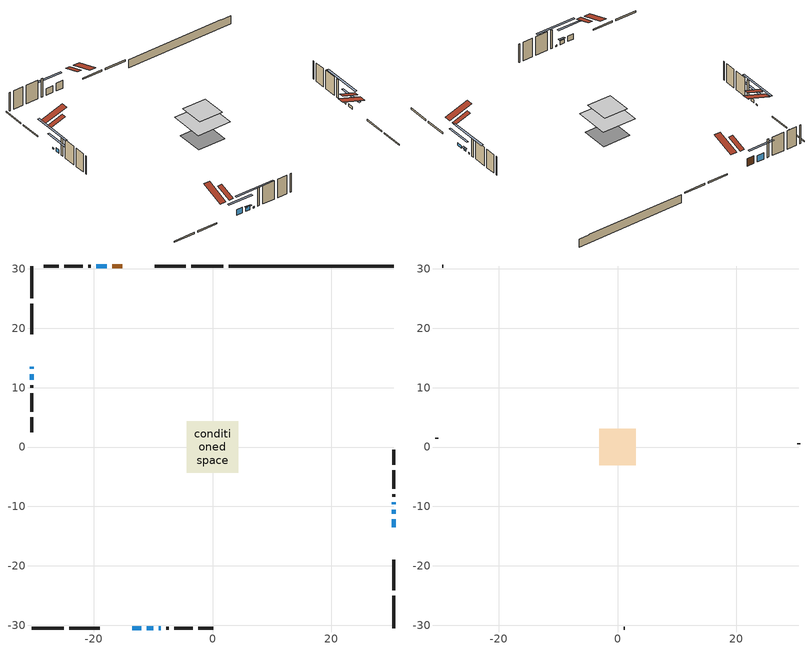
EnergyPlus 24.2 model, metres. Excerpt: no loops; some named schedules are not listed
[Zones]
conditioned space
 floor outside (Floor1 construction): -0.57,-0.57 -0.57,0.57 0.57,0.57 0.57,-0.57 z0.53
 floor adiabatic (AdiabaticFloorConstruction): -4.33,-4.33 -4.33,4.33 4.33,4.33 4.33,-4.33 z2.97
 floor foundation (Slab1 construction): -3.59,-3.35 -3.59,3.35 3.59,3.35 3.59,-3.35 z-1.68
 wall outside (RimJoist1 construction): 1.81,30.48 -3.59,30.48 / -30.48,-30.48 -25.08,-30.48 / -30.48,30.48 -30.48,25.08 / 30.48,-30.48 30.48,-25.08 z0.53:0.83
 wall outside (RimJoist2 construction): -4.52,30.48 -9.72,30.48 / -24.15,-30.48 -18.94,-30.48 / -30.48,24.15 -30.48,18.94 / 30.48,-24.15 30.48,-18.94 z0.53:0.83
 wall outside (AdiabaticWallConstruction 1): -15.16,30.48 -16.86,30.48 z0.53:2.56
 wall outside (AdiabaticWallConstruction): 30.48,-13.51 30.48,-12.17 z0.53:1.15; -30.48,13.51 -30.48,13.18 / 30.48,-9.63 30.48,-9.3 / -9.05,-30.48 -8.71,-30.48 z0.53:0.84; -17.79,30.48 -19.6,30.48 z0.53:2.22; -13.51,-30.48 -12,-30.48 z0.53:1.94; -30.48,12.26 -30.48,11.31 z0.53:1.41; 30.48,-11.25 30.48,-10.56 z0.53:1.18; -11.07,-30.48 -9.97,-30.48 z0.53:1.56
 wall outside (Wall1 construction): -20.53,30.48 -20.96,30.48 / -7.79,-30.48 -7.36,-30.48 / -30.48,10.38 -30.48,9.96 / 30.48,-8.38 30.48,-7.95 z0.53:5.41
 wall outside (Wall2 construction): -21.89,30.48 -24.96,30.48 / -6.43,-30.48 -3.36,-30.48 / -30.48,9.03 -30.48,5.95 / 30.48,-7.02 30.48,-3.94 z0.53:5.41
 wall outside (Wall3 construction): -25.89,30.48 -28.41,30.48 / -2.43,-30.48 0.09,-30.48 / -30.48,5.02 -30.48,2.51 / 30.48,-3.01 30.48,-0.5 z0.53:5.41
 wall foundation (FoundationWall1 construction): 2.74,30.48,-1.68 2.74,30.48,0.53 27.7,30.48,0.53 27.7,30.48,0.42 30.48,30.48,0.42 30.48,30.48,-1.68
 window (WindowConstruction): 30.48,-13.51 30.48,-12.17 z0.53:1.15
 window (WindowConstruction 8): -30.48,13.51 -30.48,13.18 z0.53:0.83
 window (WindowConstruction 1): -17.79,30.48 -19.6,30.48 z0.53:2.22
 window (WindowConstruction 2): -13.51,-30.48 -12,-30.48 z0.53:1.94
 window (WindowConstruction 3): -30.48,12.25 -30.48,11.31 z0.53:1.41
 window (WindowConstruction 4): 30.48,-11.25 30.48,-10.56 z0.53:1.17
 window (WindowConstruction 5): -11.07,-30.48 -9.97,-30.48 z0.53:1.56
 window (WindowConstruction 6): 30.48,-9.63 30.48,-9.3 z0.53:0.83
 window (WindowConstruction 7): -9.04,-30.48 -8.72,-30.48 z0.53:0.83
 door (Door): -15.16,30.48 -16.86,30.48 z0.53:2.56
 ceiling adiabatic (AdiabaticFloorConstruction): 4.33,-4.33 4.33,4.33 -4.33,4.33 -4.33,-4.33 z2.97
 roof outside (Roof2 construction): -14.23,30.48,5.41 -14.23,26.37,6.78 -13.14,26.37,6.78 -13.14,30.48,5.41; -14.44,-30.48,5.41 -14.44,-26.37,6.78 -15.52,-26.37,6.78 -15.52,-30.48,5.41; -30.48,14.44,5.41 -26.37,14.44,6.78 -26.37,15.52,6.78 -30.48,15.52,5.41; 30.48,-14.44,5.41 26.37,-14.44,6.78 26.37,-15.52,6.78 30.48,-15.52,5.41
attic - vented
 floor to conditioned space (Floor2 construction Reversed): -3.05,-3.05 -3.05,3.05 3.05,3.05 3.05,-3.05 z5.41
 wall outside (Wall4 construction): -29.33,30.48 -29.55,30.48 / 1.02,-30.48 1.23,-30.48 / -30.48,1.58 -30.48,1.37 / 30.48,0.43 30.48,0.64 z0.53:5.41
 roof outside (Roof1 construction): -12.22,30.48,5.41 -12.22,24.54,7.39 -10.65,24.54,7.39 -10.65,30.48,5.41; -16.45,-30.48,5.41 -16.45,-24.54,7.39 -18.02,-24.54,7.39 -18.02,-30.48,5.41; -30.48,16.45,5.41 -24.54,16.45,7.39 -24.54,18.02,7.39 -30.48,18.02,5.41; 30.48,-16.45,5.41 24.54,-16.45,7.39 24.54,-18.02,7.39 30.48,-18.02,5.41
shading: 30.48,-9.68 30.48,-16 30.89,-16 30.89,-9.68 z3.64; -30.48,8.26 -30.48,18.44 -30.89,18.44 -30.89,8.26 z5.76; -22.09,30.48 -15.3,30.48 -15.3,30.89 -22.09,30.89 z4.71; -9.51,-30.48 -16,-30.48 -16,-30.89 -9.51,-30.89 z4.43; -30.48,8.82 -30.48,14.75 -30.89,14.75 -30.89,8.82 z3.9; 30.48,-10.36 30.48,-11.45 30.89,-11.45 30.89,-10.36 z1.37; -9.77,-30.48 -11.27,-30.48 -11.27,-30.89 -9.77,-30.89 z1.76; 30.48,-4.38 30.48,-14.56 30.89,-14.56 30.89,-4.38 z5.76; -3.79,-30.48 -13.97,-30.48 -13.97,-30.89 -3.79,-30.89 z5.76
[Building]
Building 1: Terrain=Suburbs
[Site:Location]
Winnipeg Intl AP_MB: Latitude {deg}=49.91; Longitude {deg}=-97.24; Time Zone {hr}=-6; Elevation {m}=239; Keep Site Location Information=Yes
[Site:GroundTemperature:Shallow]
-2.46526, -5.11642, -5.32873, -4.07063, 0.979979, 6.00706, 10.3653, 13.1261, 13.3606, 11.1152, 6.8681, 1.99523
[Site:WaterMainsTemperature]
Calculation Method=Schedule; Temperature Schedule=mains temperature schedule
[Material] Roughness=Rough; Thermal Absorptance=0.9
Name | Thickness {m} | Conductivity {W/m-K} | Density {kg/m3} | Specific Heat {J/kg-K} | Solar Absorptance | Visible Absorptance
asphalt or fiberglass shingles | 0.00635 | 0.162714 | 1121.4 | 1465.45 | 0.84 | 0.84
ceiling stud and cavity | 0.1397 | 0.817882 | 65.682 | 1177.47 | 0.7 | 0.7
concrete 4.0 in. | 0.1016 | 1.803125 | 2242.8 | 837.4 | 0.7 | 0.7
concrete 8.0 in. | 0.2032 | 1.803125 | 2242.8 | 837.4 | 0.7 | 0.7
door material | 0.04445 | 0.0451087 | 512.64 | 1214.23 | 0.7 | 0.7
exterior vertical ins | 0.000878716 | 0.029427 | 32.04 | 1214.23 | 0.7 | 0.7
floor covering | 0.0127 | 0.0433444 | 54.468 | 1339.84 | 0.6 | 0.6
floor rigid ins; wall rigid ins | 0.512978 | 0.029427 | 32.04 | 1214.23 | 0.7 | 0.7
floor stud and cavity | 0.1397 | 0.0915929 | 92.3553 | 1139.71 | 0.7 | 0.7
floor stud and cavity 1 | 0.1397 | 1.75129 | 37.0049 | 1207.88 | 0.7 | 0.7
furniture material conditioned space 1 | 0.1524 | 0.115458 | 640.8 | 1214.23 | 0.6 | 0.6
gypsum board | 0.0127 | 0.160291 | 801 | 837.4 | 0.6 | 0.6
gypsum board 1 | 0.0127 | 0.160291 | 801 | 837.4 | 0.7 | 0.7
osb sheathing 0.5 in. | 0.0127 | 0.115458 | 512.64 | 1214.23 | 0.7 | 0.7
osb sheathing 0.75 in. | 0.01905 | 0.115458 | 512.64 | 1214.23 | 0.7 | 0.7
osb sheathing 2.0 in. | 0.0508 | 0.115458 | 512.64 | 1214.23 | 0.7 | 0.7
rim joist stud and cavity | 0.0508 | 0.0452492 | 125.044 | 1163.47 | 0.6 | 0.6
rim joist stud and cavity 1 | 0.0508 | 0.648972 | 50.32683 | 1063.81 | 0.6 | 0.6
roof stud and cavity | 0.2032 | 0.171272 | 78.34581 | 1123.46 | 0.7 | 0.7
wall stud and cavity | 0.1397 | 0.118593 | 139.0536 | 1170.24 | 0.7 | 0.7
wall stud and cavity 1 | 0.1397 | 0.113503 | 139.0536 | 1170.24 | 0.7 | 0.7
wall stud and cavity 2 | 0.1397 | 0.114817 | 139.0536 | 1170.24 | 0.7 | 0.7
wall stud and cavity 3 | 0.0889 | 6.9971 | 50.32683 | 1063.81 | 0.6 | 0.6
wall stud and cavity 4 | 0.0889 | 0.380278 | 52.3479 | 1209.89 | 0.7 | 0.7
wall stud and cavity 5 | 0.0889 | 0.391764 | 83.0341 | 1211.67 | 0.7 | 0.7
wood siding | 0.0254 | 0.102417 | 544.68 | 1172.36 | 0.4 | 0.4
wood siding 1 | 0.00254 | 0.102417 | 544.68 | 1172.36 | 0.4 | 0.4
wood siding 2; wood siding 3; wood siding 4 | 0.0254 | 0.102417 | 544.68 | 1172.36 | 0.7 | 0.7
[WindowMaterial:SimpleGlazingSystem]
Name | U-Factor {W/m2-K} | Solar Heat Gain Coefficient
WindowMaterial | 2.99401 | 0.59
WindowMaterial 1 | 2.890102 | 0.69
WindowMaterial 2 | 3.53342 | 0.71
WindowMaterial 3 | 2.95029 | 0.64
WindowMaterial 4 | 2.989467 | 0.59
WindowMaterial 5 | 3.78893 | 0.69
WindowMaterial 6 | 5.75352 | 0.53
[Construction]
AdiabaticFloorConstruction: floor stud and cavity 1, floor rigid ins, osb sheathing 0.75 in., floor covering
AdiabaticWallConstruction: wood siding 3, wall rigid ins, wall stud and cavity 4, gypsum board
AdiabaticWallConstruction 1: wood siding 4, wall rigid ins, wall stud and cavity 4, gypsum board
Door: door material
Floor1 construction: floor stud and cavity, osb sheathing 0.75 in., floor covering
Floor2 construction Reversed: gypsum board, ceiling stud and cavity
FoundationWall1 construction: concrete 8.0 in., gypsum board 1
furniture construction conditioned space 1: furniture material conditioned space 1
PartitionWallConstruction: gypsum board, wall stud and cavity 5, gypsum board
RimJoist1 construction: wood siding 2, osb sheathing 2.0 in., rim joist stud and cavity
RimJoist2 construction: wood siding 2, rim joist stud and cavity 1
Roof1 construction: asphalt or fiberglass shingles
Roof2 construction: asphalt or fiberglass shingles, osb sheathing 0.75 in., roof stud and cavity, gypsum board
Slab1 construction: concrete 4.0 in.
Wall1 construction: wood siding, osb sheathing 0.5 in., wall stud and cavity, gypsum board
Wall2 construction: wood siding, osb sheathing 0.5 in., wall stud and cavity 1, gypsum board
Wall3 construction: wood siding, osb sheathing 0.5 in., wall stud and cavity 2, gypsum board
Wall4 construction: wood siding 1, wall stud and cavity 3
WindowConstruction: WindowMaterial
WindowConstruction 1: WindowMaterial 1
WindowConstruction 2: WindowMaterial 2
WindowConstruction 3: WindowMaterial 3
WindowConstruction 4: WindowMaterial 4
WindowConstruction 5: WindowMaterial 5
WindowConstruction 6; WindowConstruction 7; WindowConstruction 8: WindowMaterial 6
[Zone] Multiplier=1; Part of Total Floor Area=Yes
Name | Volume {m3}
attic - vented | 11.9388
conditioned space | 307.7
[Space]
Name | Zone | Volume {m3}
attic - vented 1 | attic - vented | 11.9388
conditioned space 1 | conditioned space | 307.7
[ZoneInfiltration:EffectiveLeakageArea]
infil attic - vented 1: Zone or Space=attic - vented 1; Schedule=Always On Discrete; Effective Air Leakage Area {cm2}=1238.67; Stack Coefficient=0.00047675; Wind Coefficient=1.47525e-05
[ZoneMixing]
whole house fan mix: Zone or Space=attic - vented; Schedule=Always On Continuous; Design Flow Rate Calculation Method=Flow/Zone; Design Flow Rate {m3/s}=0; Source Zone or Space=conditioned space
[SurfaceProperty:ExposedFoundationPerimeter]
Slab1: Exposed Perimeter Calculation Method=TotalExposedPerimeter; Total Exposed Perimeter {m}=27.738
[InternalMass] Zone or ZoneList=conditioned space; Space or SpaceList=conditioned space 1
Name | Construction | Surface Area {m2}
furniture mass conditioned space 1 | furniture construction conditioned space 1 | 49.7318
partition wall mass | PartitionWallConstruction | 124.329
[Lights]
interior lighting: Zone or ZoneList or Space or SpaceList=conditioned space 1; Schedule=interior lighting schedule; Design Level Calculation Method=LightingLevel; Lighting Level {W}=343.2; Return Air Fraction=0; Fraction Radiant=0.6; Fraction Visible=0.2; Fraction Replaceable=1
[People]
occupants: Zone or ZoneList or Space or SpaceList=conditioned space 1; Number of People Schedule=occupants schedule; Number of People Calculation Method=People; Number of People=3; Fraction Radiant=0.314171; Sensible Heat Fraction=0.56303; Activity Level Schedule=occupants activity schedule; Carbon Dioxide Generation Rate {m3/s-W}=0; Enable ASHRAE 55 Comfort Warnings=No; Mean Radiant Temperature Calculation Type=EnclosureAveraged
[ElectricEquipment] Zone or ZoneList or Space or SpaceList=conditioned space 1; Design Level Calculation Method=EquipmentLevel
Name | Schedule | Design Level {W} | Fraction Latent | Fraction Radiant | Fraction Lost
clothes dryer | clothes dryer schedule | 140.772 | 0.015 | 0.081 | 0.85
clothes washer | clothes washer schedule | 32.1985 | 0.03 | 0.162 | 0.7
cooking range | cooking range schedule | 215.147 | 0.08 | 0.432 | 0.2
dishwasher | dishwasher schedule | 66.8632 | 0.3 | 0.18 | 0.4
fridge | fridge schedule | 72.9452 | 0 | 0.6 | 0
mech vent house fan | mech vent house fan schedule | 10 | 0 | 0 | 1
mech vent house fan cfis | mech vent house fan cfis schedule | 0 | 0 | 0 | 0
misc plug loads | misc plug loads schedule | 494.7 | 0.045 | 0.513 | 0.1
whole house fan | Always On Discrete | 0 | 0 | 0 | 1
[OtherEquipment] Zone or ZoneList or Space or SpaceList=conditioned space 1; Design Level Calculation Method=EquipmentLevel
Name | Fuel Type | Schedule | Design Level {W} | Fraction Latent | Fraction Radiant | Fraction Lost
clothes dryer 1 | Electricity | clothes dryer schedule | 0 | 0.015 | 0.081 | 0.85
cooking range 1 | Electricity | cooking range schedule | 0 | 0.08 | 0.432 | 0.2
general water use latent | None | general water use schedule | 62.594 | 1 | 0 | 0
general water use sensible | None | general water use schedule | -61.6891 | 0 | 0.6 | 0
mech vent house fan latent load | None | Always On Discrete | 0 | 1 | 0 | 0
mech vent house fan sensible load | None | Always On Discrete | 0 | 0 | 0 | 0
water heater energy adjustment1 | Electricity | Always On Discrete | 0.01 | 0 | 0 | 1
[ZoneInfiltration:DesignFlowRate] Zone or ZoneList or Space or SpaceList=conditioned space 1; Schedule=Always On Discrete; Design Flow Rate Calculation Method=Flow/Zone; Design Flow Rate {m3/s}=0
infil flow; natural vent flow; whole house fan flow
[AvailabilityManager:Scheduled]
central ac and furnace airloop Availability Manager: Schedule=Always On Discrete
[Foundation:Kiva]
Foundation Kiva 1: Initial Indoor Air Temperature {C}=21; Wall Height Above Grade {m}=0.530017; Wall Depth Below Slab {m}=0.2032; Custom Block Material Name 1=exterior vertical ins; Custom Block Depth 1 {m}=2.21001; Custom Block X Position 1 {m}=0.2159; Custom Block Z Position 1 {m}=0
[Foundation:Kiva:Settings]
Soil Conductivity {W/m-K}=0.849921; Soil Density {kg/m3}=1842.3; Soil Specific Heat {J/kg-K}=418.7; Ground Solar Absorptivity=0.9; Ground Thermal Absorptivity=0.9; Ground Surface Roughness {m}=0.03; Far-Field Width {m}=40; Deep-Ground Boundary Condition=ZeroFlux; Deep-Ground Depth {m}=40; Minimum Cell Dimension {m}=0.2; Maximum Cell Growth Coefficient=3; Simulation Timestep=Timestep
[Exterior:Lights]
exterior lighting: Schedule=exterior lighting schedule; Design Level {W}=75.6
[EnergyManagementSystem:GlobalVariable]
central_ac_and_furnace_airloop_Fan_RTF
infil_program_Qfan
infil_program_Qinf
natural_vent_program_Qnv
natural_vent_program_Qwhf
[EnergyManagementSystem:Sensor]
Name | Output:Variable or Output:Meter Index Key | Output:Variable or Output:Meter
airflow_gain | infil flow | Infiltration Sensible Heat Gain Energy
airflow_gain_1 | natural vent flow | Infiltration Sensible Heat Gain Energy
airflow_gain_2 | whole house fan flow | Infiltration Sensible Heat Gain Energy
airflow_loss | infil flow | Infiltration Sensible Heat Loss Energy
airflow_loss_1 | natural vent flow | Infiltration Sensible Heat Loss Energy
airflow_loss_2 | whole house fan flow | Infiltration Sensible Heat Loss Energy
clg_load_cond |  | Cooling:EnergyTransfer:Zone:CONDITIONED SPACE
clg_sp_s; clg_sp_s_1 | cooling setpoint | Schedule Value
clothes_dryer_exhaust_0_sch_s | clothes dryer exhaust 0 schedule | Schedule Value
cool_season | cooling season schedule | Schedule Value
htg_load_cond |  | Heating:EnergyTransfer:Zone:CONDITIONED SPACE
htg_sp_s; htg_sp_s_1 | heating setpoint | Schedule Value
ig_ee_conv | clothes dryer | Electric Equipment Convective Heating Energy
ig_ee_conv_2 | cooking range | Electric Equipment Convective Heating Energy
ig_ee_conv_4 | fridge | Electric Equipment Convective Heating Energy
ig_ee_conv_5 | misc plug loads | Electric Equipment Convective Heating Energy
ig_ee_conv_6 | whole house fan | Electric Equipment Convective Heating Energy
ig_ee_rad | clothes dryer | Electric Equipment Radiant Heating Energy
ig_ee_rad_2 | cooking range | Electric Equipment Radiant Heating Energy
ig_ee_rad_4 | fridge | Electric Equipment Radiant Heating Energy
ig_ee_rad_5 | misc plug loads | Electric Equipment Radiant Heating Energy
ig_ee_rad_6 | whole house fan | Electric Equipment Radiant Heating Energy
ig_lgt_conv | interior lighting | Lights Convective Heating Energy
ig_lgt_rad | interior lighting | Lights Radiant Heating Energy
ig_lgt_vis | interior lighting | Lights Visible Radiation Heating Energy
ig_oe_conv | clothes dryer 1 | Other Equipment Convective Heating Energy
ig_oe_conv_1 | cooking range 1 | Other Equipment Convective Heating Energy
ig_oe_conv_2 | general water use latent | Other Equipment Convective Heating Energy
ig_oe_conv_3 | general water use sensible | Other Equipment Convective Heating Energy
ig_oe_conv_4 | water heater energy adjustment1 | Other Equipment Convective Heating Energy
ig_oe_rad | clothes dryer 1 | Other Equipment Radiant Heating Energy
ig_oe_rad_1 | cooking range 1 | Other Equipment Radiant Heating Energy
ig_oe_rad_2 | general water use latent | Other Equipment Radiant Heating Energy
ig_oe_rad_3 | general water use sensible | Other Equipment Radiant Heating Energy
ig_oe_rad_4 | water heater energy adjustment1 | Other Equipment Radiant Heating Energy
ig_ppl_conv | occupants | People Convective Heating Energy
ig_ppl_rad | occupants | People Radiant Heating Energy
im_conv | furniture mass conditioned space 1 | Surface Inside Face Convection Heat Gain Energy
im_conv_1 | partition wall mass | Surface Inside Face Convection Heat Gain Energy
im_ig | furniture mass conditioned space 1 | Surface Inside Face Internal Gains Radiation Heat Gain Energy
im_ig_1 | partition wall mass | Surface Inside Face Internal Gains Radiation Heat Gain Energy
im_lgt | furniture mass conditioned space 1 | Surface Inside Face Lights Radiation Heat Gain Energy
im_lgt_1 | partition wall mass | Surface Inside Face Lights Radiation Heat Gain Energy
im_sol | furniture mass conditioned space 1 | Surface Inside Face Solar Radiation Heat Gain Energy
im_sol_1 | partition wall mass | Surface Inside Face Solar Radiation Heat Gain Energy
im_surf | furniture mass conditioned space 1 | Surface Inside Face Net Surface Thermal Radiation Heat Gain Energy
im_surf_1 | partition wall mass | Surface Inside Face Net Surface Thermal Radiation Heat Gain Energy
mv_conv | mech vent house fan | Electric Equipment Convective Heating Energy
mv_conv_1 | mech vent house fan cfis | Electric Equipment Convective Heating Energy
mv_conv_2 | mech vent house fan latent load | Other Equipment Convective Heating Energy
mv_conv_3 | mech vent house fan sensible load | Other Equipment Convective Heating Energy
mv_rad | mech vent house fan | Electric Equipment Radiant Heating Energy
mv_rad_1 | mech vent house fan cfis | Electric Equipment Radiant Heating Energy
mv_rad_2 | mech vent house fan latent load | Other Equipment Radiant Heating Energy
mv_rad_3 | mech vent house fan sensible load | Other Equipment Radiant Heating Energy
natural_vent_s | natural vent schedule | Schedule Value
out_pb_s |  | Site Outdoor Air Barometric Pressure
out_wt_s |  | Site Outdoor Air Humidity Ratio
site_vw_s |  | Site Wind Speed
ss_back_out | Window1 | Surface Window Shortwave from Zone Back Out Window Heat Transfer Rate
ss_back_out_1 | Window10 | Surface Window Shortwave from Zone Back Out Window Heat Transfer Rate
ss_back_out_2 | Window3 | Surface Window Shortwave from Zone Back Out Window Heat Transfer Rate
ss_back_out_3 | Window4 | Surface Window Shortwave from Zone Back Out Window Heat Transfer Rate
ss_back_out_4 | Window5 | Surface Window Shortwave from Zone Back Out Window Heat Transfer Rate
ss_back_out_5 | Window6 | Surface Window Shortwave from Zone Back Out Window Heat Transfer Rate
ss_back_out_6 | Window7 | Surface Window Shortwave from Zone Back Out Window Heat Transfer Rate
ss_back_out_7 | Window8 | Surface Window Shortwave from Zone Back Out Window Heat Transfer Rate
ss_back_out_8 | Window9 | Surface Window Shortwave from Zone Back Out Window Heat Transfer Rate
ss_conv | Door1 | Surface Inside Face Convection Heat Gain Energy
ss_conv_1 | Window1 | Surface Inside Face Convection Heat Gain Energy
ss_conv_2 | Window10 | Surface Inside Face Convection Heat Gain Energy
ss_conv_3 | Window3 | Surface Inside Face Convection Heat Gain Energy
ss_conv_4 | Window4 | Surface Inside Face Convection Heat Gain Energy
ss_conv_5 | Window5 | Surface Inside Face Convection Heat Gain Energy
ss_conv_6 | Window6 | Surface Inside Face Convection Heat Gain Energy
ss_conv_7 | Window7 | Surface Inside Face Convection Heat Gain Energy
ss_conv_8 | Window8 | Surface Inside Face Convection Heat Gain Energy
ss_conv_9 | Window9 | Surface Inside Face Convection Heat Gain Energy
ss_ig | Door1 | Surface Inside Face Internal Gains Radiation Heat Gain Energy
ss_ig_1 | Window1 | Surface Inside Face Internal Gains Radiation Heat Gain Energy
ss_ig_2 | Window10 | Surface Inside Face Internal Gains Radiation Heat Gain Energy
ss_ig_3 | Window3 | Surface Inside Face Internal Gains Radiation Heat Gain Energy
ss_ig_4 | Window4 | Surface Inside Face Internal Gains Radiation Heat Gain Energy
ss_ig_5 | Window5 | Surface Inside Face Internal Gains Radiation Heat Gain Energy
ss_ig_6 | Window6 | Surface Inside Face Internal Gains Radiation Heat Gain Energy
ss_ig_7 | Window7 | Surface Inside Face Internal Gains Radiation Heat Gain Energy
ss_ig_8 | Window8 | Surface Inside Face Internal Gains Radiation Heat Gain Energy
ss_ig_9 | Window9 | Surface Inside Face Internal Gains Radiation Heat Gain Energy
ss_lgt | Door1 | Surface Inside Face Lights Radiation Heat Gain Energy
ss_sol | Door1 | Surface Inside Face Solar Radiation Heat Gain Energy
ss_surf | Door1 | Surface Inside Face Net Surface Thermal Radiation Heat Gain Energy
ss_surf_1 | Window1 | Surface Inside Face Net Surface Thermal Radiation Heat Gain Energy
ss_surf_2 | Window10 | Surface Inside Face Net Surface Thermal Radiation Heat Gain Energy
ss_surf_3 | Window3 | Surface Inside Face Net Surface Thermal Radiation Heat Gain Energy
ss_surf_4 | Window4 | Surface Inside Face Net Surface Thermal Radiation Heat Gain Energy
ss_surf_5 | Window5 | Surface Inside Face Net Surface Thermal Radiation Heat Gain Energy
ss_surf_6 | Window6 | Surface Inside Face Net Surface Thermal Radiation Heat Gain Energy
ss_surf_7 | Window7 | Surface Inside Face Net Surface Thermal Radiation Heat Gain Energy
ss_surf_8 | Window8 | Surface Inside Face Net Surface Thermal Radiation Heat Gain Energy
ss_surf_9 | Window9 | Surface Inside Face Net Surface Thermal Radiation Heat Gain Energy
ss_trans_in | Window1 | Surface Window Transmitted Solar Radiation Rate
ss_trans_in_1 | Window10 | Surface Window Transmitted Solar Radiation Rate
ss_trans_in_2 | Window3 | Surface Window Transmitted Solar Radiation Rate
ss_trans_in_3 | Window4 | Surface Window Transmitted Solar Radiation Rate
ss_trans_in_4 | Window5 | Surface Window Transmitted Solar Radiation Rate
ss_trans_in_5 | Window6 | Surface Window Transmitted Solar Radiation Rate
ss_trans_in_6 | Window7 | Surface Window Transmitted Solar Radiation Rate
ss_trans_in_7 | Window8 | Surface Window Transmitted Solar Radiation Rate
ss_trans_in_8 | Window9 | Surface Window Transmitted Solar Radiation Rate
ss_trans_out | Window1 | Surface Inside Face Initial Transmitted Diffuse Transmitted Out Window Solar Radiation Rate
ss_trans_out_1 | Window10 | Surface Inside Face Initial Transmitted Diffuse Transmitted Out Window Solar Radiation Rate
ss_trans_out_2 | Window3 | Surface Inside Face Initial Transmitted Diffuse Transmitted Out Window Solar Radiation Rate
ss_trans_out_3 | Window4 | Surface Inside Face Initial Transmitted Diffuse Transmitted Out Window Solar Radiation Rate
ss_trans_out_4 | Window5 | Surface Inside Face Initial Transmitted Diffuse Transmitted Out Window Solar Radiation Rate
ss_trans_out_5 | Window6 | Surface Inside Face Initial Transmitted Diffuse Transmitted Out Window Solar Radiation Rate
ss_trans_out_6 | Window7 | Surface Inside Face Initial Transmitted Diffuse Transmitted Out Window Solar Radiation Rate
ss_trans_out_7 | Window8 | Surface Inside Face Initial Transmitted Diffuse Transmitted Out Window Solar Radiation Rate
ss_trans_out_8 | Window9 | Surface Inside Face Initial Transmitted Diffuse Transmitted Out Window Solar Radiation Rate
s_conv | Floor1 | Surface Inside Face Convection Heat Gain Energy
s_conv_1 | Floor2 | Surface Inside Face Convection Heat Gain Energy
s_conv_10 | RimJoist2:180 | Surface Inside Face Convection Heat Gain Energy
s_conv_11 | RimJoist2:270 | Surface Inside Face Convection Heat Gain Energy
s_conv_12 | RimJoist2:90 | Surface Inside Face Convection Heat Gain Energy
s_conv_13 | Roof2:0 | Surface Inside Face Convection Heat Gain Energy
s_conv_14 | Roof2:180 | Surface Inside Face Convection Heat Gain Energy
s_conv_15 | Roof2:270 | Surface Inside Face Convection Heat Gain Energy
s_conv_16 | Roof2:90 | Surface Inside Face Convection Heat Gain Energy
s_conv_17 | Slab1 | Surface Inside Face Convection Heat Gain Energy
s_conv_18 | Wall1:0 | Surface Inside Face Convection Heat Gain Energy
s_conv_19 | Wall1:180 | Surface Inside Face Convection Heat Gain Energy
s_conv_2 | FoundationWall1 | Surface Inside Face Convection Heat Gain Energy
s_conv_20 | Wall1:270 | Surface Inside Face Convection Heat Gain Energy
s_conv_21 | Wall1:90 | Surface Inside Face Convection Heat Gain Energy
s_conv_22 | Wall2:0 | Surface Inside Face Convection Heat Gain Energy
s_conv_23 | Wall2:180 | Surface Inside Face Convection Heat Gain Energy
s_conv_24 | Wall2:270 | Surface Inside Face Convection Heat Gain Energy
s_conv_25 | Wall2:90 | Surface Inside Face Convection Heat Gain Energy
s_conv_26 | Wall3:0 | Surface Inside Face Convection Heat Gain Energy
s_conv_27 | Wall3:180 | Surface Inside Face Convection Heat Gain Energy
s_conv_28 | Wall3:270 | Surface Inside Face Convection Heat Gain Energy
s_conv_29 | Wall3:90 | Surface Inside Face Convection Heat Gain Energy
s_conv_3 | inferred conditioned ceiling | Surface Inside Face Convection Heat Gain Energy
s_conv_4 | inferred conditioned floor | Surface Inside Face Convection Heat Gain Energy
